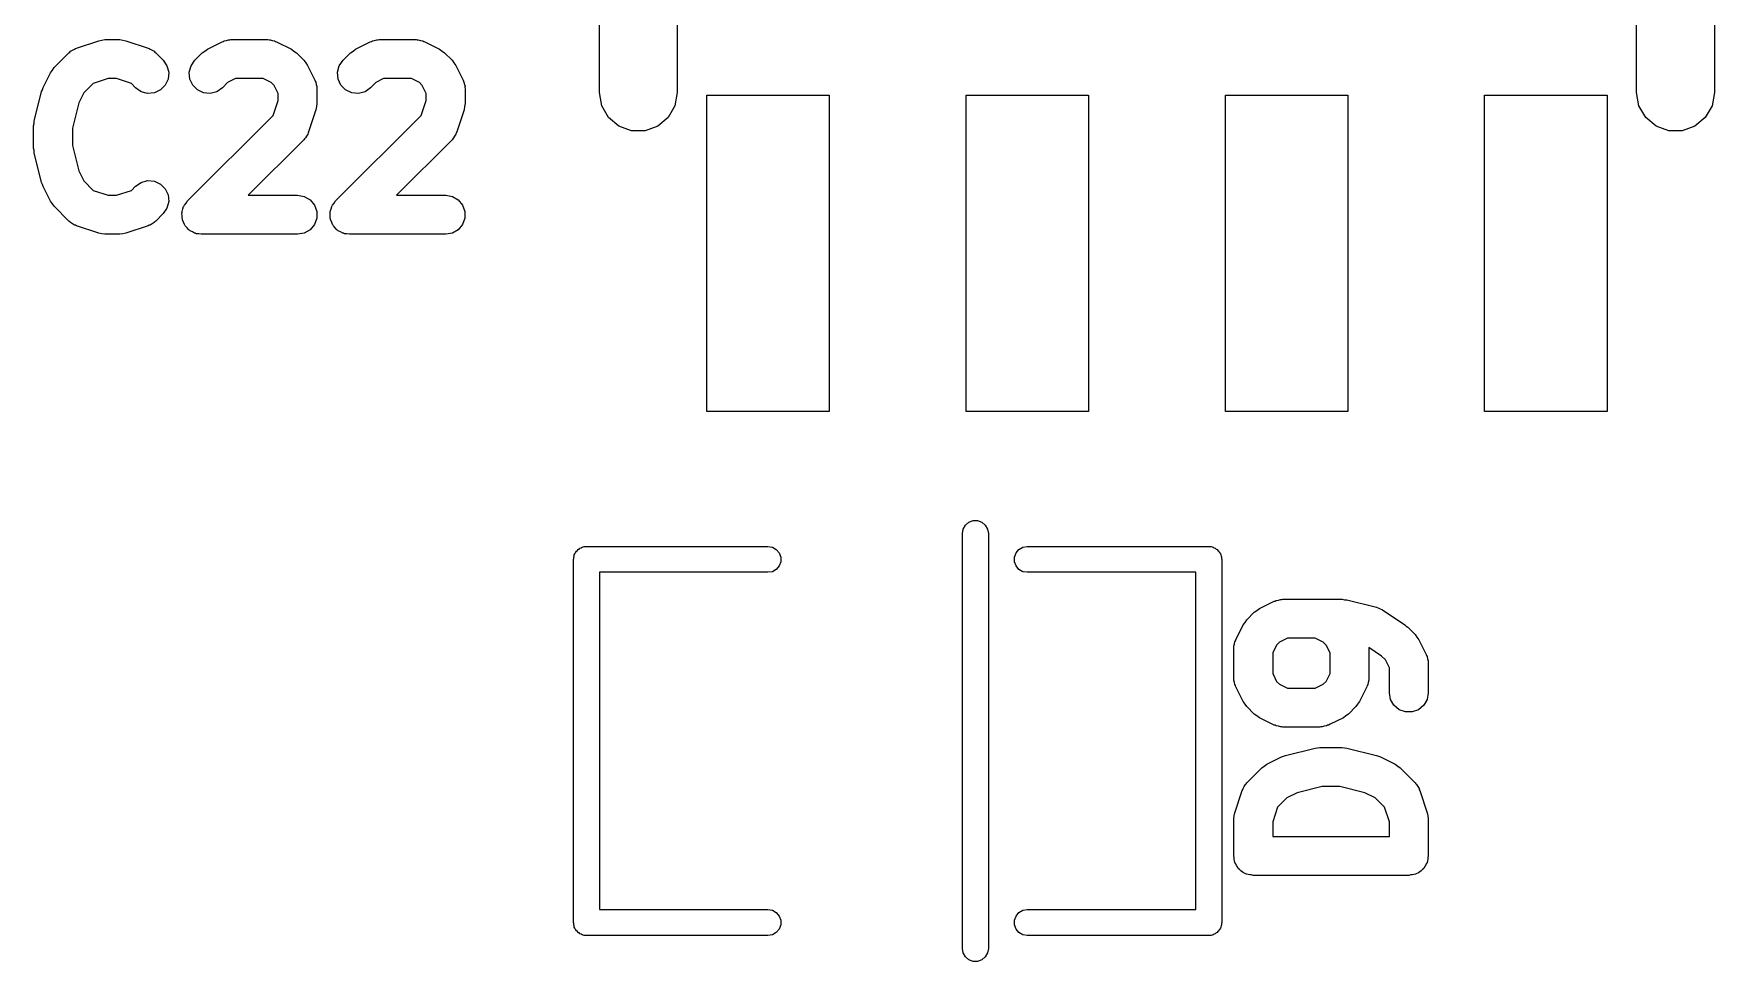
# Model space of a CAD drawing. Extents: x 51 to 137, y -158 to -25.
# Drawn here: x 88.1 to 96.33, y -110.69 to -106.15 of the extents above; entities that cross this region are included whole.
import ezdxf

# ---------------------------------------------------------------- set-up
doc = ezdxf.new("R2010")
doc.units = 0
doc.header["$MEASUREMENT"] = 0
doc.layers.add('BLACK', color=7, linetype='CONTINUOUS')

msp = doc.modelspace()

# ---------------------------------------------------------------- linework, layer by layer
at = {"layer": 'Black'}
for p, q in [((90.8685, -106.436), (90.8685, -102.626)), ((91.2495, -102.626), (91.2495, -106.436)), ((95.9485, -106.436), (95.9485, -102.626)), ((96.3295, -102.626), (96.3295, -106.436)), ((88.3075, -106.219), (88.4163, -106.182)), ((88.4163, -106.182), (88.4314, -106.18)), ((88.4314, -106.18), (88.4464, -106.177)), ((88.4464, -106.177), (88.519, -106.177)), ((88.519, -106.177), (88.534, -106.18)), ((88.534, -106.18), (88.5491, -106.182)), ((88.5491, -106.182), (88.658, -106.219)), ((88.9481, -106.224), (89.0207, -106.188)), ((89.0207, -106.188), (89.026, -106.186)), ((89.026, -106.186), (89.0307, -106.183)), ((89.0307, -106.183), (89.0417, -106.181)), ((89.0417, -106.181), (89.0524, -106.178)), ((89.0524, -106.178), (89.0579, -106.178)), ((89.0579, -106.178), (89.0633, -106.177)), ((89.0633, -106.177), (89.2447, -106.177)), ((89.2447, -106.177), (89.2501, -106.178)), ((89.2501, -106.178), (89.2556, -106.178)), ((89.2556, -106.178), (89.2663, -106.181)), ((89.2663, -106.181), (89.2773, -106.183)), ((89.2773, -106.183), (89.282, -106.186)), ((89.282, -106.186), (89.2873, -106.188)), ((89.2873, -106.188), (89.3599, -106.224)), ((89.6738, -106.224), (89.7464, -106.188)), ((89.7464, -106.188), (89.7517, -106.186)), ((89.7517, -106.186), (89.7564, -106.183)), ((89.7564, -106.183), (89.7674, -106.181)), ((89.7674, -106.181), (89.7781, -106.178)), ((89.7781, -106.178), (89.7836, -106.178)), ((89.7836, -106.178), (89.789, -106.177)), ((89.789, -106.177), (89.9704, -106.177)), ((89.9704, -106.177), (89.9758, -106.178)), ((89.9758, -106.178), (89.9813, -106.178)), ((89.9813, -106.178), (89.992, -106.181)), ((89.992, -106.181), (90.003, -106.183)), ((90.003, -106.183), (90.0078, -106.186)), ((90.0078, -106.186), (90.013, -106.188)), ((90.013, -106.188), (90.0856, -106.224)), ((88.1976, -106.314), (88.2702, -106.242)), ((88.2702, -106.242), (88.2747, -106.238)), ((88.2747, -106.238), (88.2784, -106.234)), ((88.2784, -106.234), (88.2882, -106.229)), ((88.2882, -106.229), (88.2973, -106.223)), ((88.2973, -106.223), (88.3026, -106.221)), ((88.3026, -106.221), (88.3075, -106.219)), ((88.658, -106.219), (88.6628, -106.221)), ((88.6628, -106.221), (88.6681, -106.223)), ((88.6681, -106.223), (88.6773, -106.229)), ((88.6773, -106.229), (88.6871, -106.234)), ((88.6871, -106.234), (88.6907, -106.238)), ((88.6907, -106.238), (88.6952, -106.242)), ((88.6952, -106.242), (88.7315, -106.278)), ((88.7315, -106.278), (88.7505, -106.305)), ((88.8681, -106.305), (88.8871, -106.278)), ((88.8871, -106.278), (88.9234, -106.242)), ((88.9234, -106.242), (88.9359, -106.233)), ((88.9359, -106.233), (88.9481, -106.224)), ((89.3599, -106.224), (89.3721, -106.233)), ((89.3721, -106.233), (89.3846, -106.242)), ((89.3846, -106.242), (89.4209, -106.278)), ((89.4209, -106.278), (89.4297, -106.29)), ((89.5938, -106.305), (89.6128, -106.278)), ((89.6128, -106.278), (89.6491, -106.242)), ((89.6491, -106.242), (89.6616, -106.233)), ((89.6616, -106.233), (89.6738, -106.224)), ((90.0856, -106.224), (90.0978, -106.233)), ((90.0978, -106.233), (90.1104, -106.242)), ((90.1104, -106.242), (90.1466, -106.278)), ((90.1466, -106.278), (90.1554, -106.29)), ((88.1435, -106.412), (88.1798, -106.339)), ((88.1798, -106.339), (88.1889, -106.327)), ((88.1889, -106.327), (88.1976, -106.314)), ((88.7505, -106.305), (88.759, -106.337)), ((88.759, -106.337), (88.7561, -106.37)), ((88.8595, -106.337), (88.8681, -106.305)), ((88.8624, -106.37), (88.8595, -106.337)), ((89.4297, -106.29), (89.4388, -106.303)), ((89.4388, -106.303), (89.4751, -106.375)), ((89.5853, -106.337), (89.5938, -106.305)), ((89.5881, -106.37), (89.5853, -106.337)), ((90.1554, -106.29), (90.1645, -106.303)), ((90.1645, -106.303), (90.2008, -106.375)), ((88.1, -106.576), (88.1363, -106.431)), ((88.1363, -106.431), (88.1405, -106.422)), ((88.1405, -106.422), (88.1435, -106.412)), ((88.3433, -106.438), (88.3186, -106.487)), ((88.389, -106.392), (88.3433, -106.438)), ((88.4619, -106.368), (88.389, -106.392)), ((88.5035, -106.368), (88.4619, -106.368)), ((88.5764, -106.392), (88.5035, -106.368)), ((88.5968, -106.413), (88.5764, -106.392)), ((88.6239, -106.432), (88.5968, -106.413)), ((88.6558, -106.44), (88.6239, -106.432)), ((88.6888, -106.437), (88.6558, -106.44)), ((88.7188, -106.423), (88.6888, -106.437)), ((88.7422, -106.4), (88.7188, -106.423)), ((88.7561, -106.37), (88.7422, -106.4)), ((88.8764, -106.4), (88.8624, -106.37)), ((88.8998, -106.423), (88.8764, -106.4)), ((88.9298, -106.437), (88.8998, -106.423)), ((88.9627, -106.44), (88.9298, -106.437)), ((88.9947, -106.432), (88.9627, -106.44)), ((89.0218, -106.413), (88.9947, -106.432)), ((89.0471, -106.387), (89.0218, -106.413)), ((89.0858, -106.368), (89.0471, -106.387)), ((89.2222, -106.368), (89.0858, -106.368)), ((89.2609, -106.387), (89.2222, -106.368)), ((89.2753, -106.402), (89.2609, -106.387)), ((89.2946, -106.44), (89.2753, -106.402)), ((89.2946, -106.475), (89.2946, -106.44)), ((89.4751, -106.375), (89.4766, -106.381)), ((89.4766, -106.381), (89.4794, -106.385)), ((89.4794, -106.385), (89.4813, -106.396)), ((89.4813, -106.396), (89.4845, -106.407)), ((89.4845, -106.407), (89.4842, -106.412)), ((89.4842, -106.412), (89.4851, -106.418)), ((89.4851, -106.418), (89.4851, -106.49)), ((89.6021, -106.4), (89.5881, -106.37)), ((89.6255, -106.423), (89.6021, -106.4)), ((89.6555, -106.437), (89.6255, -106.423)), ((89.6884, -106.44), (89.6555, -106.437)), ((89.7204, -106.432), (89.6884, -106.44)), ((89.7475, -106.413), (89.7204, -106.432)), ((89.7729, -106.387), (89.7475, -106.413)), ((89.8115, -106.368), (89.7729, -106.387)), ((89.9479, -106.368), (89.8115, -106.368)), ((89.9866, -106.387), (89.9479, -106.368)), ((90.001, -106.402), (89.9866, -106.387)), ((90.0203, -106.44), (90.001, -106.402)), ((90.0203, -106.475), (90.0203, -106.44)), ((90.2008, -106.375), (90.2023, -106.381)), ((90.2023, -106.381), (90.2051, -106.385)), ((90.2051, -106.385), (90.207, -106.396)), ((90.207, -106.396), (90.2102, -106.407)), ((90.2102, -106.407), (90.2099, -106.412)), ((90.2099, -106.412), (90.2108, -106.418)), ((90.2108, -106.418), (90.2108, -106.49)), ((90.88, -106.501), (90.8685, -106.436)), ((91.2495, -106.436), (91.238, -106.501)), ((95.96, -106.501), (95.9485, -106.436)), ((96.3295, -106.436), (96.318, -106.501)), ((88.3186, -106.487), (88.2877, -106.611)), ((89.2703, -106.548), (89.2946, -106.475)), ((89.4802, -106.521), (89.4439, -106.629)), ((89.4825, -106.505), (89.4802, -106.521)), ((89.4851, -106.49), (89.4825, -106.505)), ((89.996, -106.548), (90.0203, -106.475)), ((90.2059, -106.521), (90.1696, -106.629)), ((90.2082, -106.505), (90.2059, -106.521)), ((90.2108, -106.49), (90.2082, -106.505)), ((90.9131, -106.558), (90.88, -106.501)), ((91.238, -106.501), (91.2049, -106.558)), ((91.3943, -107.998), (91.3943, -106.449)), ((91.3943, -106.449), (91.9937, -106.449)), ((91.9937, -106.449), (91.9937, -107.998)), ((92.6643, -107.998), (92.6643, -106.449)), ((92.6643, -106.449), (93.2637, -106.449)), ((93.2637, -106.449), (93.2637, -107.998)), ((93.9343, -107.998), (93.9343, -106.449)), ((93.9343, -106.449), (94.5337, -106.449)), ((94.5337, -106.449), (94.5337, -107.998)), ((95.2043, -107.998), (95.2043, -106.449)), ((95.2043, -106.449), (95.8037, -106.449)), ((95.8037, -106.449), (95.8037, -107.998)), ((95.9931, -106.558), (95.96, -106.501)), ((96.318, -106.501), (96.2849, -106.558)), ((88.0972, -106.599), (88.0992, -106.588)), ((88.0972, -106.708), (88.0972, -106.599)), ((88.0992, -106.588), (88.1, -106.576)), ((88.8508, -106.967), (89.2703, -106.548)), ((89.5765, -106.967), (89.996, -106.548)), ((90.9637, -106.601), (90.9131, -106.558)), ((91.0259, -106.624), (90.9637, -106.601)), ((91.1542, -106.601), (91.0921, -106.624)), ((91.2049, -106.558), (91.1542, -106.601)), ((96.0437, -106.601), (95.9931, -106.558)), ((96.1059, -106.624), (96.0437, -106.601)), ((96.2342, -106.601), (96.1721, -106.624)), ((96.2849, -106.558), (96.2342, -106.601)), ((88.2877, -106.611), (88.2877, -106.696)), ((89.4209, -106.667), (89.1481, -106.939)), ((89.4241, -106.662), (89.4209, -106.667)), ((89.4282, -106.658), (89.4241, -106.662)), ((89.4335, -106.649), (89.4282, -106.658)), ((89.4399, -106.64), (89.4335, -106.649)), ((89.4413, -106.634), (89.4399, -106.64)), ((89.4439, -106.629), (89.4413, -106.634)), ((90.1466, -106.667), (89.8738, -106.939)), ((90.1498, -106.662), (90.1466, -106.667)), ((90.1539, -106.658), (90.1498, -106.662)), ((90.1592, -106.649), (90.1539, -106.658)), ((90.1656, -106.64), (90.1592, -106.649)), ((90.167, -106.634), (90.1656, -106.64)), ((90.1696, -106.629), (90.167, -106.634)), ((91.0921, -106.624), (91.0259, -106.624)), ((96.1721, -106.624), (96.1059, -106.624)), ((88.0992, -106.72), (88.0972, -106.708)), ((88.1, -106.731), (88.0992, -106.72)), ((88.1363, -106.876), (88.1, -106.731)), ((88.2877, -106.696), (88.3186, -106.82)), ((88.3186, -106.82), (88.3433, -106.869)), ((88.1406, -106.886), (88.1363, -106.876)), ((88.1435, -106.896), (88.1406, -106.886)), ((88.1798, -106.968), (88.1435, -106.896)), ((88.3433, -106.869), (88.389, -106.915)), ((88.389, -106.915), (88.4619, -106.939)), ((88.5035, -106.939), (88.5764, -106.915)), ((88.5764, -106.915), (88.5968, -106.895)), ((88.5968, -106.895), (88.6239, -106.876)), ((88.6239, -106.876), (88.6558, -106.867)), ((88.6558, -106.867), (88.6888, -106.87)), ((88.6888, -106.87), (88.7188, -106.884)), ((88.7188, -106.884), (88.7422, -106.908)), ((88.7422, -106.908), (88.7561, -106.937)), ((88.7561, -106.937), (88.759, -106.97)), ((88.1889, -106.981), (88.1798, -106.968)), ((88.1976, -106.993), (88.1889, -106.981)), ((88.2702, -107.066), (88.1976, -106.993)), ((88.4619, -106.939), (88.5035, -106.939)), ((88.7505, -107.002), (88.7315, -107.029)), ((88.759, -106.97), (88.7505, -107.002)), ((88.8243, -107.018), (88.8286, -107.006)), ((88.8243, -107.022), (88.8243, -107.018)), ((88.8286, -107.006), (88.8318, -106.994)), ((88.8318, -106.994), (88.8342, -106.991)), ((88.8342, -106.991), (88.8357, -106.987)), ((88.8357, -106.987), (88.8437, -106.978)), ((88.8437, -106.978), (88.8508, -106.967)), ((89.1481, -106.939), (89.3899, -106.939)), ((89.3899, -106.939), (89.4224, -106.945)), ((89.4224, -106.945), (89.4511, -106.962)), ((89.4511, -106.962), (89.4723, -106.987)), ((89.4723, -106.987), (89.4837, -107.018)), ((89.4837, -107.018), (89.4837, -107.051)), ((89.5501, -107.018), (89.5543, -107.006)), ((89.5501, -107.022), (89.5501, -107.018)), ((89.5543, -107.006), (89.5575, -106.994)), ((89.5575, -106.994), (89.5599, -106.991)), ((89.5599, -106.991), (89.5614, -106.987)), ((89.5614, -106.987), (89.5694, -106.978)), ((89.5694, -106.978), (89.5765, -106.967)), ((89.8738, -106.939), (90.1156, -106.939)), ((90.1156, -106.939), (90.1481, -106.945)), ((90.1481, -106.945), (90.1768, -106.962)), ((90.1768, -106.962), (90.1981, -106.987)), ((90.1981, -106.987), (90.2094, -107.018)), ((90.2094, -107.018), (90.2094, -107.051)), ((88.2747, -107.069), (88.2702, -107.066)), ((88.2784, -107.073), (88.2747, -107.069)), ((88.2882, -107.078), (88.2784, -107.073)), ((88.2973, -107.085), (88.2882, -107.078)), ((88.3026, -107.086), (88.2973, -107.085)), ((88.3075, -107.089), (88.3026, -107.086)), ((88.4163, -107.125), (88.3075, -107.089)), ((88.658, -107.089), (88.5491, -107.125)), ((88.6628, -107.086), (88.658, -107.089)), ((88.6681, -107.085), (88.6628, -107.086)), ((88.6773, -107.078), (88.6681, -107.085)), ((88.6871, -107.073), (88.6773, -107.078)), ((88.6907, -107.069), (88.6871, -107.073)), ((88.6952, -107.066), (88.6907, -107.069)), ((88.7315, -107.029), (88.6952, -107.066)), ((88.8233, -107.026), (88.8243, -107.022)), ((88.8243, -107.039), (88.8233, -107.026)), ((88.8243, -107.051), (88.8243, -107.039)), ((88.8258, -107.055), (88.8243, -107.051)), ((88.8261, -107.059), (88.8258, -107.055)), ((88.8314, -107.071), (88.8261, -107.059)), ((88.8357, -107.082), (88.8314, -107.071)), ((88.8383, -107.086), (88.8357, -107.082)), ((88.8401, -107.089), (88.8383, -107.086)), ((88.8489, -107.098), (88.8401, -107.089)), ((88.8569, -107.108), (88.8489, -107.098)), ((89.4723, -107.082), (89.4511, -107.108)), ((89.4837, -107.051), (89.4723, -107.082)), ((89.549, -107.026), (89.5501, -107.022)), ((89.5501, -107.039), (89.549, -107.026)), ((89.5501, -107.051), (89.5501, -107.039)), ((89.5515, -107.055), (89.5501, -107.051)), ((89.5519, -107.059), (89.5515, -107.055)), ((89.5571, -107.071), (89.5519, -107.059)), ((89.5614, -107.082), (89.5571, -107.071)), ((89.5641, -107.086), (89.5614, -107.082)), ((89.5658, -107.089), (89.5641, -107.086)), ((89.5746, -107.098), (89.5658, -107.089)), ((89.5826, -107.108), (89.5746, -107.098)), ((90.1981, -107.082), (90.1768, -107.108)), ((90.2094, -107.051), (90.1981, -107.082)), ((88.4314, -107.127), (88.4163, -107.125)), ((88.4464, -107.13), (88.4314, -107.127)), ((88.519, -107.13), (88.4464, -107.13)), ((88.534, -107.127), (88.519, -107.13)), ((88.5491, -107.125), (88.534, -107.127)), ((88.8605, -107.11), (88.8569, -107.108)), ((88.8635, -107.113), (88.8605, -107.11)), ((88.8748, -107.118), (88.8635, -107.113)), ((88.8856, -107.124), (88.8748, -107.118)), ((88.8897, -107.125), (88.8856, -107.124)), ((88.8935, -107.127), (88.8897, -107.125)), ((88.9059, -107.128), (88.8935, -107.127)), ((88.9181, -107.13), (88.9059, -107.128)), ((89.3899, -107.13), (88.9181, -107.13)), ((89.4224, -107.124), (89.3899, -107.13)), ((89.4511, -107.108), (89.4224, -107.124)), ((89.5863, -107.11), (89.5826, -107.108)), ((89.5892, -107.113), (89.5863, -107.11)), ((89.6005, -107.118), (89.5892, -107.113)), ((89.6113, -107.124), (89.6005, -107.118)), ((89.6154, -107.125), (89.6113, -107.124)), ((89.6192, -107.127), (89.6154, -107.125)), ((89.6316, -107.128), (89.6192, -107.127)), ((89.6439, -107.13), (89.6316, -107.128)), ((90.1156, -107.13), (89.6439, -107.13)), ((90.1481, -107.124), (90.1156, -107.13)), ((90.1768, -107.108), (90.1481, -107.124)), ((91.9937, -107.998), (91.3943, -107.998)), ((93.2637, -107.998), (92.6643, -107.998)), ((94.5337, -107.998), (93.9343, -107.998)), ((95.8037, -107.998), (95.2043, -107.998)), ((92.6465, -108.595), (92.6503, -108.573)), ((92.6503, -108.573), (92.6614, -108.554)), ((92.6614, -108.554), (92.6782, -108.54)), ((92.6782, -108.54), (92.699, -108.532)), ((92.699, -108.532), (92.721, -108.532)), ((92.721, -108.532), (92.7417, -108.54)), ((92.7417, -108.54), (92.7586, -108.554)), ((92.7586, -108.554), (92.7697, -108.573)), ((92.7697, -108.573), (92.7735, -108.595)), ((90.7732, -108.667), (90.7785, -108.665)), ((90.7785, -108.665), (90.7833, -108.662)), ((90.7833, -108.662), (90.7887, -108.661)), ((90.7887, -108.661), (90.794, -108.659)), ((90.794, -108.659), (90.7995, -108.659)), ((90.7995, -108.659), (90.805, -108.658)), ((90.805, -108.658), (91.694, -108.658)), ((91.694, -108.658), (91.7157, -108.662)), ((91.7157, -108.662), (91.7348, -108.673)), ((92.6465, -110.627), (92.6465, -108.595)), ((92.7735, -108.595), (92.7735, -110.627)), ((92.9232, -108.673), (92.9423, -108.662)), ((92.9423, -108.662), (92.964, -108.658)), ((92.964, -108.658), (93.853, -108.658)), ((93.853, -108.658), (93.8585, -108.659)), ((93.8585, -108.659), (93.864, -108.659)), ((93.864, -108.659), (93.8692, -108.661)), ((93.8692, -108.661), (93.8747, -108.662)), ((93.8747, -108.662), (93.8795, -108.665)), ((93.8795, -108.665), (93.8847, -108.667)), ((90.7415, -108.722), (90.7425, -108.717)), ((90.7415, -110.5), (90.7415, -108.722)), ((90.7425, -108.711), (90.7444, -108.706)), ((90.7425, -108.717), (90.7425, -108.711)), ((90.7444, -108.706), (90.7453, -108.7)), ((90.7453, -108.7), (90.7481, -108.695)), ((90.7481, -108.695), (90.75, -108.69)), ((90.75, -108.69), (90.7536, -108.686)), ((90.7536, -108.686), (90.7564, -108.681)), ((90.7564, -108.681), (90.7606, -108.678)), ((90.7606, -108.678), (90.7642, -108.673)), ((90.7642, -108.673), (90.769, -108.671)), ((90.769, -108.671), (90.7732, -108.667)), ((91.7348, -108.673), (91.749, -108.69)), ((91.749, -108.69), (91.7565, -108.711)), ((91.7565, -108.733), (91.749, -108.754)), ((91.7565, -108.711), (91.7565, -108.733)), ((92.9015, -108.711), (92.909, -108.69)), ((92.9015, -108.733), (92.9015, -108.711)), ((92.909, -108.754), (92.9015, -108.733)), ((92.909, -108.69), (92.9232, -108.673)), ((93.8847, -108.667), (93.889, -108.671)), ((93.889, -108.671), (93.8938, -108.673)), ((93.8938, -108.673), (93.8974, -108.678)), ((93.8974, -108.678), (93.9016, -108.681)), ((93.9016, -108.681), (93.9044, -108.686)), ((93.9044, -108.686), (93.908, -108.69)), ((93.908, -108.69), (93.9099, -108.695)), ((93.9099, -108.695), (93.9127, -108.7)), ((93.9127, -108.7), (93.9136, -108.706)), ((93.9136, -108.706), (93.9155, -108.711)), ((93.9155, -108.711), (93.9155, -108.717)), ((93.9155, -108.717), (93.9165, -108.722)), ((93.9165, -108.722), (93.9165, -110.5)), ((91.694, -108.785), (90.8685, -108.785)), ((90.8685, -108.785), (90.8685, -110.436)), ((91.7157, -108.782), (91.694, -108.785)), ((91.7348, -108.771), (91.7157, -108.782)), ((91.749, -108.754), (91.7348, -108.771)), ((92.9232, -108.771), (92.909, -108.754)), ((92.9423, -108.782), (92.9232, -108.771)), ((92.964, -108.785), (92.9423, -108.782)), ((93.7895, -108.785), (92.964, -108.785)), ((93.7895, -110.436), (93.7895, -108.785)), ((94.0396, -109.018), (94.0759, -108.981)), ((94.0759, -108.981), (94.0884, -108.972)), ((94.0884, -108.972), (94.1007, -108.963)), ((94.1007, -108.963), (94.1733, -108.927)), ((94.1733, -108.927), (94.1785, -108.926)), ((94.1785, -108.926), (94.1833, -108.923)), ((94.1833, -108.923), (94.1943, -108.921)), ((94.1943, -108.921), (94.205, -108.918)), ((94.205, -108.918), (94.2105, -108.918)), ((94.2105, -108.918), (94.2159, -108.917)), ((94.2159, -108.917), (94.5061, -108.917)), ((94.5061, -108.917), (94.5176, -108.919)), ((94.5176, -108.919), (94.5292, -108.92)), ((94.5292, -108.92), (94.6744, -108.956)), ((94.6744, -108.956), (94.6892, -108.963)), ((94.6892, -108.963), (94.7041, -108.969)), ((94.7041, -108.969), (94.813, -109.042)), ((93.9855, -109.115), (94.0218, -109.042)), ((94.0218, -109.042), (94.0309, -109.03)), ((94.0309, -109.03), (94.0396, -109.018)), ((94.813, -109.042), (94.8198, -109.048)), ((94.8198, -109.048), (94.8275, -109.054)), ((94.8275, -109.054), (94.8638, -109.09)), ((93.9755, -109.157), (93.9764, -109.152)), ((93.9755, -109.303), (93.9755, -109.157)), ((93.9761, -109.147), (93.9793, -109.136)), ((93.9764, -109.152), (93.9761, -109.147)), ((93.9793, -109.136), (93.9812, -109.125)), ((93.9812, -109.125), (93.984, -109.12)), ((93.984, -109.12), (93.9855, -109.115)), ((94.1853, -109.141), (94.166, -109.18)), ((94.1997, -109.127), (94.1853, -109.141)), ((94.2383, -109.108), (94.1997, -109.127)), ((94.3748, -109.108), (94.2383, -109.108)), ((94.4134, -109.127), (94.3748, -109.108)), ((94.4279, -109.141), (94.4134, -109.127)), ((94.4472, -109.18), (94.4279, -109.141)), ((94.6995, -109.195), (94.637, -109.154)), ((94.637, -109.154), (94.6377, -109.157)), ((94.6377, -109.157), (94.6377, -109.303)), ((94.8638, -109.09), (94.8725, -109.103)), ((94.8725, -109.103), (94.8816, -109.115)), ((94.8816, -109.115), (94.9179, -109.187)), ((94.166, -109.18), (94.166, -109.28)), ((94.4472, -109.28), (94.4472, -109.18)), ((94.7181, -109.214), (94.6995, -109.195)), ((94.7375, -109.252), (94.7181, -109.214)), ((94.9179, -109.187), (94.9195, -109.193)), ((94.9195, -109.193), (94.9222, -109.197)), ((94.9222, -109.197), (94.9242, -109.208)), ((94.9242, -109.208), (94.9273, -109.219)), ((94.9273, -109.219), (94.927, -109.225)), ((94.927, -109.225), (94.928, -109.23)), ((94.928, -109.23), (94.928, -109.375)), ((93.9764, -109.308), (93.9755, -109.303)), ((93.9761, -109.313), (93.9764, -109.308)), ((93.9793, -109.324), (93.9761, -109.313)), ((93.9812, -109.335), (93.9793, -109.324)), ((94.166, -109.28), (94.1853, -109.319)), ((94.1853, -109.319), (94.1997, -109.333)), ((94.4134, -109.333), (94.4279, -109.319)), ((94.4279, -109.319), (94.4472, -109.28)), ((94.6339, -109.324), (94.6319, -109.335)), ((94.6371, -109.313), (94.6339, -109.324)), ((94.6377, -109.303), (94.6367, -109.308)), ((94.6367, -109.308), (94.6371, -109.313)), ((94.7375, -109.375), (94.7375, -109.252)), ((93.984, -109.34), (93.9812, -109.335)), ((93.9855, -109.345), (93.984, -109.34)), ((94.0218, -109.418), (93.9855, -109.345)), ((94.1997, -109.333), (94.2383, -109.352)), ((94.2383, -109.352), (94.3748, -109.352)), ((94.3748, -109.352), (94.4134, -109.333)), ((94.6276, -109.345), (94.5913, -109.418)), ((94.6292, -109.34), (94.6276, -109.345)), ((94.6319, -109.335), (94.6292, -109.34)), ((94.7432, -109.408), (94.7375, -109.375)), ((94.928, -109.375), (94.9222, -109.408)), ((94.0309, -109.43), (94.0218, -109.418)), ((94.0396, -109.442), (94.0309, -109.43)), ((94.0759, -109.479), (94.0396, -109.442)), ((94.0884, -109.488), (94.0759, -109.479)), ((94.1007, -109.497), (94.0884, -109.488)), ((94.5247, -109.488), (94.5125, -109.497)), ((94.5372, -109.479), (94.5247, -109.488)), ((94.5735, -109.442), (94.5372, -109.479)), ((94.5822, -109.43), (94.5735, -109.442)), ((94.5913, -109.418), (94.5822, -109.43)), ((94.7597, -109.436), (94.7432, -109.408)), ((94.7851, -109.458), (94.7597, -109.436)), ((94.8162, -109.469), (94.7851, -109.458)), ((94.8493, -109.469), (94.8162, -109.469)), ((94.8803, -109.458), (94.8493, -109.469)), ((94.9057, -109.436), (94.8803, -109.458)), ((94.9222, -109.408), (94.9057, -109.436)), ((94.1733, -109.533), (94.1007, -109.497)), ((94.1785, -109.534), (94.1733, -109.533)), ((94.1833, -109.537), (94.1785, -109.534)), ((94.1943, -109.539), (94.1833, -109.537)), ((94.205, -109.542), (94.1943, -109.539)), ((94.2104, -109.542), (94.205, -109.542)), ((94.2159, -109.543), (94.2104, -109.542)), ((94.3973, -109.543), (94.2159, -109.543)), ((94.4027, -109.542), (94.3973, -109.543)), ((94.4082, -109.542), (94.4027, -109.542)), ((94.4189, -109.539), (94.4082, -109.542)), ((94.4299, -109.537), (94.4189, -109.539)), ((94.4346, -109.534), (94.4299, -109.537)), ((94.4399, -109.533), (94.4346, -109.534)), ((94.4472, -109.529), (94.4399, -109.533)), ((94.5125, -109.497), (94.4472, -109.529)), ((94.229, -109.682), (94.3742, -109.646)), ((94.3742, -109.646), (94.3858, -109.645)), ((94.3858, -109.645), (94.3973, -109.643)), ((94.3973, -109.643), (94.5061, -109.643)), ((94.5061, -109.643), (94.5176, -109.645)), ((94.5176, -109.645), (94.5292, -109.646)), ((94.5292, -109.646), (94.6744, -109.682)), ((94.1122, -109.743), (94.1247, -109.734)), ((94.1247, -109.734), (94.137, -109.725)), ((94.137, -109.725), (94.2095, -109.689)), ((94.2095, -109.689), (94.2195, -109.686)), ((94.2195, -109.686), (94.229, -109.682)), ((94.6744, -109.682), (94.6839, -109.686)), ((94.6839, -109.686), (94.6939, -109.689)), ((94.6939, -109.689), (94.7665, -109.725)), ((94.7665, -109.725), (94.7787, -109.734)), ((94.7787, -109.734), (94.7912, -109.743)), ((94.0365, -109.82), (94.0396, -109.816)), ((94.0396, -109.816), (94.1122, -109.743)), ((94.7912, -109.743), (94.8638, -109.816)), ((94.8638, -109.816), (94.8669, -109.82)), ((93.9804, -109.962), (94.0166, -109.853)), ((94.0166, -109.853), (94.0193, -109.848)), ((94.0193, -109.848), (94.0207, -109.843)), ((94.0207, -109.843), (94.0271, -109.834)), ((94.0271, -109.834), (94.0324, -109.824)), ((94.0324, -109.824), (94.0365, -109.82)), ((94.236, -109.889), (94.1903, -109.935)), ((94.2854, -109.864), (94.236, -109.889)), ((94.409, -109.833), (94.2854, -109.864)), ((94.4944, -109.833), (94.409, -109.833)), ((94.618, -109.864), (94.4944, -109.833)), ((94.6674, -109.889), (94.618, -109.864)), ((94.7132, -109.935), (94.6674, -109.889)), ((94.8669, -109.82), (94.871, -109.824)), ((94.871, -109.824), (94.8764, -109.834)), ((94.8764, -109.834), (94.8828, -109.843)), ((94.8828, -109.843), (94.8842, -109.848)), ((94.8842, -109.848), (94.8868, -109.853)), ((94.8868, -109.853), (94.9231, -109.962)), ((93.9755, -109.992), (93.9781, -109.977)), ((93.9781, -109.977), (93.9804, -109.962)), ((94.1903, -109.935), (94.166, -110.007)), ((94.7375, -110.007), (94.7132, -109.935)), ((94.9231, -109.962), (94.9253, -109.977)), ((94.9253, -109.977), (94.928, -109.992)), ((93.9755, -110.173), (93.9755, -109.992)), ((94.166, -110.007), (94.166, -110.078)), ((94.7375, -110.078), (94.7375, -110.007)), ((94.928, -109.992), (94.928, -110.173)), ((94.166, -110.078), (94.7375, -110.078)), ((93.9769, -110.182), (93.9755, -110.173)), ((93.9769, -110.19), (93.9769, -110.182)), ((93.9798, -110.198), (93.9769, -110.19)), ((93.9812, -110.206), (93.9798, -110.198)), ((93.9854, -110.213), (93.9812, -110.206)), ((93.9882, -110.221), (93.9854, -110.213)), ((93.9936, -110.227), (93.9882, -110.221)), ((93.9977, -110.235), (93.9936, -110.227)), ((94.9098, -110.227), (94.9057, -110.235)), ((94.9152, -110.221), (94.9098, -110.227)), ((94.9181, -110.213), (94.9152, -110.221)), ((94.9222, -110.206), (94.9181, -110.213)), ((94.9237, -110.198), (94.9222, -110.206)), ((94.9265, -110.19), (94.9237, -110.198)), ((94.928, -110.173), (94.9265, -110.182)), ((94.9265, -110.182), (94.9265, -110.19)), ((94.0041, -110.24), (93.9977, -110.235)), ((94.0095, -110.246), (94.0041, -110.24)), ((94.0167, -110.251), (94.0095, -110.246)), ((94.0231, -110.256), (94.0167, -110.251)), ((94.0309, -110.259), (94.0231, -110.256)), ((94.0381, -110.263), (94.0309, -110.259)), ((94.0463, -110.264), (94.0381, -110.263)), ((94.0542, -110.267), (94.0463, -110.264)), ((94.0625, -110.267), (94.0542, -110.267)), ((94.0707, -110.269), (94.0625, -110.267)), ((94.8327, -110.269), (94.0707, -110.269)), ((94.8409, -110.267), (94.8327, -110.269)), ((94.8493, -110.267), (94.8409, -110.267)), ((94.8571, -110.264), (94.8493, -110.267)), ((94.8653, -110.263), (94.8571, -110.264)), ((94.8725, -110.259), (94.8653, -110.263)), ((94.8803, -110.256), (94.8725, -110.259)), ((94.8867, -110.251), (94.8803, -110.256)), ((94.8939, -110.246), (94.8867, -110.251)), ((94.8993, -110.24), (94.8939, -110.246)), ((94.9057, -110.235), (94.8993, -110.24)), ((90.8685, -110.436), (91.694, -110.436)), ((91.694, -110.436), (91.7157, -110.44)), ((91.7157, -110.44), (91.7348, -110.451)), ((91.7348, -110.451), (91.749, -110.468)), ((91.749, -110.468), (91.7565, -110.489)), ((92.9015, -110.489), (92.909, -110.468)), ((92.909, -110.468), (92.9232, -110.451)), ((92.9232, -110.451), (92.9423, -110.44)), ((92.9423, -110.44), (92.964, -110.436)), ((92.964, -110.436), (93.7895, -110.436)), ((90.7425, -110.505), (90.7415, -110.5)), ((90.7425, -110.511), (90.7425, -110.505)), ((90.7444, -110.516), (90.7425, -110.511)), ((90.7453, -110.522), (90.7444, -110.516)), ((90.7481, -110.527), (90.7453, -110.522)), ((90.75, -110.532), (90.7481, -110.527)), ((90.7536, -110.536), (90.75, -110.532)), ((90.7564, -110.541), (90.7536, -110.536)), ((90.7606, -110.544), (90.7564, -110.541)), ((90.7642, -110.549), (90.7606, -110.544)), ((90.769, -110.551), (90.7642, -110.549)), ((90.7732, -110.555), (90.769, -110.551)), ((90.7785, -110.557), (90.7732, -110.555)), ((90.7833, -110.56), (90.7785, -110.557)), ((91.7348, -110.549), (91.7157, -110.56)), ((91.749, -110.532), (91.7348, -110.549)), ((91.7565, -110.511), (91.749, -110.532)), ((91.7565, -110.489), (91.7565, -110.511)), ((92.9015, -110.511), (92.9015, -110.489)), ((92.909, -110.532), (92.9015, -110.511)), ((92.9232, -110.549), (92.909, -110.532)), ((92.9423, -110.56), (92.9232, -110.549)), ((93.8795, -110.557), (93.8747, -110.56)), ((93.8847, -110.555), (93.8795, -110.557)), ((93.889, -110.551), (93.8847, -110.555)), ((93.8938, -110.549), (93.889, -110.551)), ((93.8974, -110.544), (93.8938, -110.549)), ((93.9016, -110.541), (93.8974, -110.544)), ((93.9044, -110.536), (93.9016, -110.541)), ((93.908, -110.532), (93.9044, -110.536)), ((93.9099, -110.527), (93.908, -110.532)), ((93.9127, -110.522), (93.9099, -110.527)), ((93.9136, -110.516), (93.9127, -110.522)), ((93.9155, -110.511), (93.9136, -110.516)), ((93.9165, -110.5), (93.9155, -110.505)), ((93.9155, -110.505), (93.9155, -110.511)), ((90.7887, -110.561), (90.7833, -110.56)), ((90.794, -110.563), (90.7887, -110.561)), ((90.7995, -110.563), (90.794, -110.563)), ((90.805, -110.563), (90.7995, -110.563)), ((91.694, -110.563), (90.805, -110.563)), ((91.7157, -110.56), (91.694, -110.563)), ((92.6503, -110.649), (92.6465, -110.627)), ((92.7735, -110.627), (92.7697, -110.649)), ((92.964, -110.563), (92.9423, -110.56)), ((93.853, -110.563), (92.964, -110.563)), ((93.8585, -110.563), (93.853, -110.563)), ((93.864, -110.563), (93.8585, -110.563)), ((93.8692, -110.561), (93.864, -110.563)), ((93.8747, -110.56), (93.8692, -110.561)), ((92.6614, -110.668), (92.6503, -110.649)), ((92.6782, -110.682), (92.6614, -110.668)), ((92.699, -110.69), (92.6782, -110.682)), ((92.721, -110.69), (92.699, -110.69)), ((92.7417, -110.682), (92.721, -110.69)), ((92.7586, -110.668), (92.7417, -110.682)), ((92.7697, -110.649), (92.7586, -110.668))]:
    msp.add_line(p, q, dxfattribs=at)

doc.saveas('drawing.dxf')
